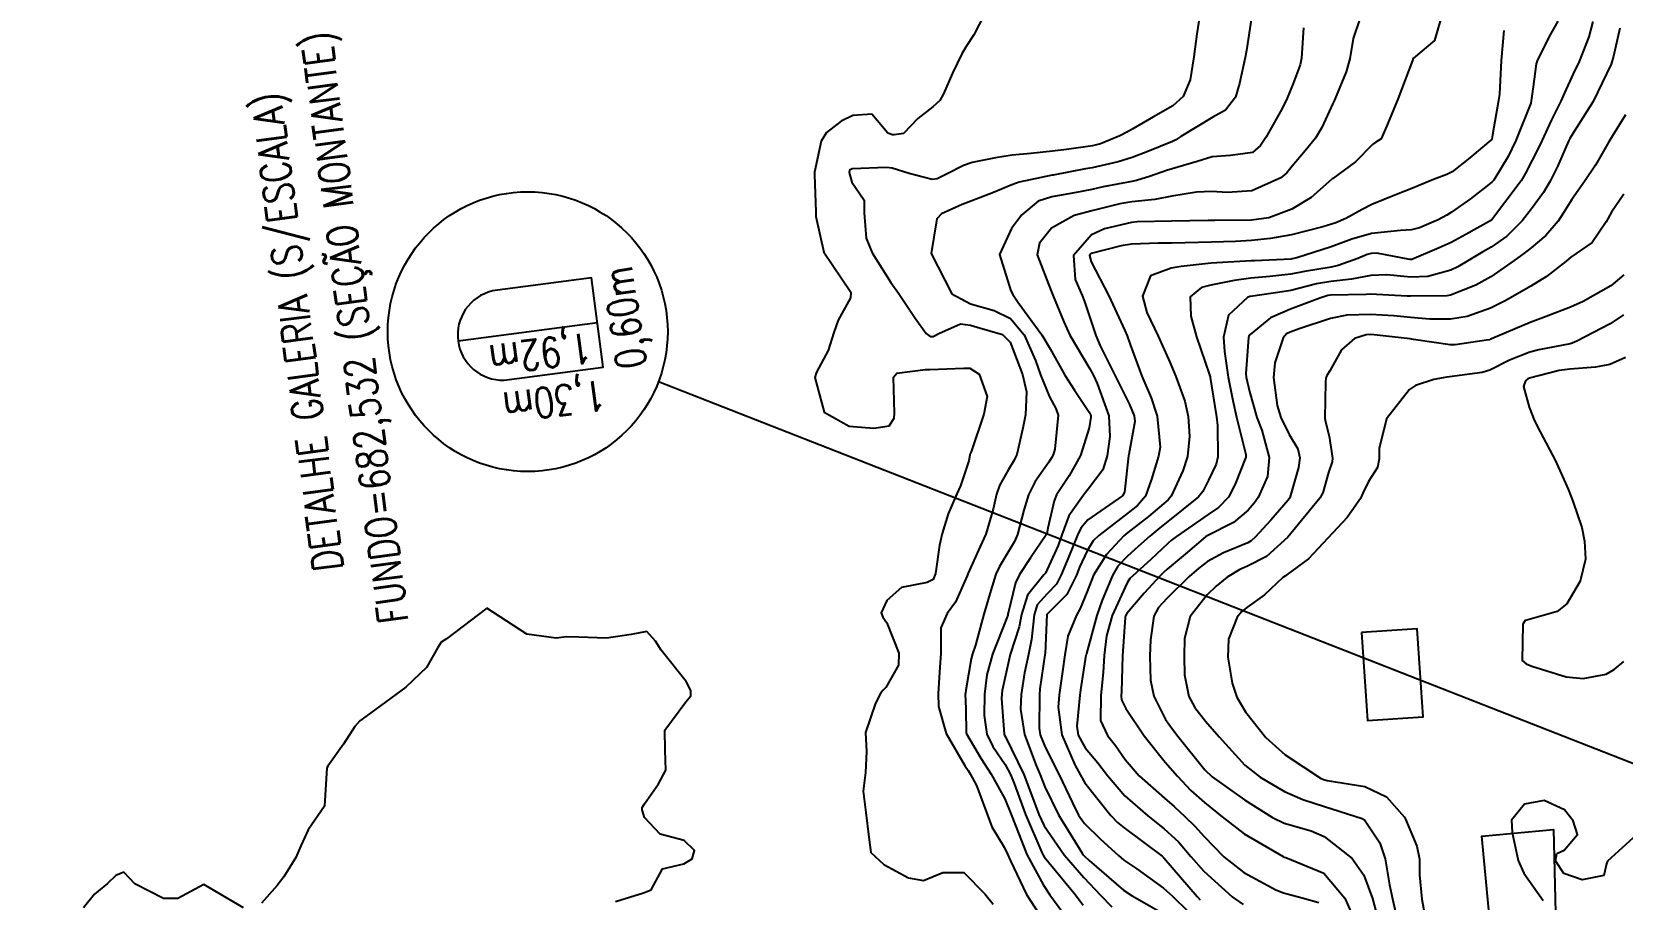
# Model space of a CAD drawing. Header units: metres. Extents: x 298520 to 308411, y 7433745 to 7450750.
# Drawn here: x 301069.7 to 301149.2, y 7443059.5 to 7443102.9 of the extents above; entities that cross this region are included whole.
import ezdxf

# ---------------------------------------------------------------- set-up
doc = ezdxf.new("R2010")
doc.units = ezdxf.units.M
doc.header["$LTSCALE"] = 10
doc.linetypes.add('CONTINUO', pattern=[0])
doc.linetypes.add('DASHED', pattern=[0.75, 0.5, -0.25])
for name, color, linetype in [('Curvas de Nivel 1m', 11, 'Continuous'), ('Curvas de Nivel 5m', 15, 'Continuous'), ('Edificações', 30, 'Continuous'), ('TEXTO', 45, 'Continuous'), ('Vias Primárias', 230, 'Continuous'), ('Vias Secundárias', 230, 'DASHED')]:
    doc.layers.add(name, color=color, linetype=linetype)
doc.styles.add('ROMANS', font='romans', dxfattribs={"height": 0.2})

msp = doc.modelspace()

# ---------------------------------------------------------------- linework, layer by layer
at = {"layer": 'Curvas de Nivel 1m', "flags": 128}
for points, elevation in [([(301128.082, 7443103.681), (301127.942, 7443102.83), (301127.786, 7443101.685), (301127.608, 7443100.534), (301127.264, 7443099.692), (301126.748, 7443099.232), (301125.778, 7443098.675), (301124.737, 7443098.084), (301124.507, 7443097.951), (301124.098, 7443097.726), (301123.133, 7443097.33), (301122.725, 7443097.237), (301121.429, 7443097.053), (301120.721, 7443096.968), (301119.646, 7443096.854), (301118.717, 7443096.759), (301117.879, 7443096.639), (301116.712, 7443096.393), (301116.28, 7443096.253), (301115.458, 7443095.832), (301114.962, 7443095.576), (301114.7, 7443095.545), (301113.557, 7443095.851), (301112.707, 7443096.109), (301112.421, 7443096.151), (301110.706, 7443096.083), (301110.576, 7443096.02), (301110.55, 7443095.892), (301110.698, 7443095.412), (301111.314, 7443094.505), (301111.312, 7443093.881), (301111.41, 7443092.618), (301111.708, 7443091.874), (301112.641, 7443090.395), (301113.024, 7443089.856), (301113.866, 7443088.602), (301114.41, 7443087.842), (301114.611, 7443087.691), (301114.764, 7443087.685), (301115.04, 7443087.836), (301116.124, 7443088.319), (301116.617, 7443088.255), (301116.955, 7443088.154), (301118.22, 7443087.796), (301118.607, 7443087.413), (301119.228, 7443085.784), (301119.43, 7443084.926), (301119.372, 7443083.782), (301119.237, 7443083.103), (301118.937, 7443081.786), (301118.817, 7443081.509), (301118.532, 7443081.046), (301118.071, 7443080.246), (301117.924, 7443079.799), (301117.767, 7443079.063), (301117.391, 7443077.807), (301117.113, 7443077.181), (301116.499, 7443075.819), (301116.462, 7443075.717), (301115.878, 7443074.397), (301115.45, 7443073.83), (301115.147, 7443073.122), (301115.138, 7443071.833), (301115.098, 7443071.148), (301115.002, 7443069.834), (301115.029, 7443069.191), (301115.413, 7443067.83), (301116.357, 7443066.206), (301116.511, 7443065.974), (301116.609, 7443065.816), (301116.921, 7443065.235), (301117.451, 7443063.803), (301117.686, 7443063.169), (301118.306, 7443062.14), (301118.483, 7443061.788), (301118.619, 7443061.466), (301119.427, 7443059.778), (301120.26, 7443058.492)], 704), ([(301130.679, 7443103.651), (301130.431, 7443102), (301130.365, 7443101.654), (301130.071, 7443100.345), (301129.871, 7443099.659), (301129.386, 7443099.024), (301128.743, 7443098.667), (301127.143, 7443097.694), (301126.895, 7443097.533), (301126.729, 7443097.455), (301125.49, 7443096.944), (301124.717, 7443096.649), (301124.008, 7443096.432), (301122.709, 7443096.135), (301122.379, 7443096.074), (301120.755, 7443095.769), (301120.703, 7443095.76), (301119.065, 7443095.421), (301118.698, 7443095.288), (301117.783, 7443094.893), (301116.69, 7443094.483), (301116.215, 7443094.297), (301115.18, 7443093.835), (301114.938, 7443093.58), (301114.663, 7443091.84), (301115.687, 7443089.829), (301116.628, 7443089.33), (301117.813, 7443088.99), (301118.621, 7443088.588), (301119.306, 7443087.783), (301119.875, 7443086.496), (301120.126, 7443085.775), (301120.572, 7443084.677), (301120.892, 7443084.091), (301121.002, 7443083.763), (301120.838, 7443082.058), (301120.759, 7443081.767), (301120.683, 7443081.626), (301120.537, 7443081.406), (301119.865, 7443080.435), (301119.529, 7443079.78), (301119.289, 7443078.998), (301118.98, 7443077.785), (301118.83, 7443077.445), (301118.479, 7443076.857), (301118.076, 7443076.189), (301117.899, 7443075.798), (301117.644, 7443074.991), (301117.299, 7443073.807), (301116.87, 7443072.256), (301116.725, 7443071.815), (301116.663, 7443071.573), (301116.396, 7443069.997), (301116.368, 7443069.846), (301116.365, 7443069.82), (301116.385, 7443069.063), (301116.41, 7443067.856), (301116.42, 7443067.819), (301117.144, 7443066.592), (301117.653, 7443065.8), (301118.335, 7443064.568), (301118.665, 7443063.787), (301118.877, 7443063.225), (301119.45, 7443061.779), (301120.28, 7443060.238), (301120.599, 7443059.767), (301121.525, 7443058.493)], 703), ([(301136.099, 7443103.587), (301135.769, 7443102.609), (301135.6, 7443101.592), (301135.42, 7443100.94), (301134.869, 7443099.599), (301134.832, 7443099.519), (301134.75, 7443099.351), (301134.202, 7443098.142), (301133.88, 7443097.609), (301133.361, 7443096.976), (301132.712, 7443096.219), (301132.443, 7443095.888), (301132.151, 7443095.628), (301130.696, 7443094.979), (301129.465, 7443094.892), (301128.696, 7443094.949), (301127.926, 7443094.913), (301126.693, 7443094.71), (301125.847, 7443094.553), (301124.69, 7443094.422), (301124.089, 7443094.326), (301122.685, 7443093.987), (301121.809, 7443093.753), (301120.676, 7443093.108), (301120.082, 7443092.362), (301119.961, 7443091.777), (301120.637, 7443090.015), (301120.748, 7443089.768), (301121.286, 7443088.426), (301121.597, 7443087.755), (301122.588, 7443086.075), (301122.776, 7443085.738), (301122.968, 7443085.348), (301123.544, 7443083.73), (301123.589, 7443082.693), (301123.461, 7443081.731), (301123.248, 7443081.017), (301122.517, 7443080.052), (301122.382, 7443079.884), (301122.274, 7443079.752), (301121.549, 7443078.713), (301121.189, 7443077.763), (301121.007, 7443077.243), (301120.467, 7443076.036), (301120.374, 7443075.861), (301120.295, 7443075.772), (301119.481, 7443074.752), (301119.168, 7443073.783), (301119.054, 7443073.166), (301118.614, 7443071.788), (301118.57, 7443071.639), (301118.409, 7443070.891), (301118.21, 7443069.978), (301118.185, 7443069.793), (301118.183, 7443069.585), (301118.308, 7443067.791), (301118.325, 7443067.744), (301118.372, 7443067.666), (301119.297, 7443065.781), (301119.88, 7443064.224), (301120.046, 7443063.773), (301120.317, 7443063.22), (301121.309, 7443061.76), (301122.286, 7443060.622), (301123.121, 7443059.737), (301123.699, 7443059.16)], 701), ([(301145.996, 7443103.468), (301145.557, 7443102.707), (301144.964, 7443101.478), (301144.921, 7443101.328), (301144.76, 7443100.191), (301144.669, 7443099.481), (301144.641, 7443099.371), (301143.904, 7443097.492), (301143.522, 7443096.697), (301142.793, 7443095.509), (301142.702, 7443095.406), (301141.627, 7443094.587), (301140.687, 7443093.908), (301140.454, 7443093.764), (301140.009, 7443093.537), (301139.088, 7443093.134), (301138.678, 7443093.036), (301138.123, 7443093.004), (301136.676, 7443092.839), (301135.701, 7443092.561), (301134.669, 7443092.172), (301132.947, 7443091.626), (301132.719, 7443091.573), (301132.662, 7443091.568), (301130.83, 7443091.479), (301130.66, 7443091.473), (301128.948, 7443091.378), (301128.658, 7443091.354), (301127.156, 7443091.191), (301126.654, 7443091.114), (301125.632, 7443090.726), (301125.221, 7443089.714), (301125.442, 7443088.895), (301126.006, 7443087.706), (301126.594, 7443086.414), (301126.894, 7443085.695), (301127.345, 7443084.462), (301127.509, 7443083.686), (301127.57, 7443082.702), (301127.48, 7443081.686), (301127.252, 7443080.969), (301126.666, 7443079.698), (301126.511, 7443079.519), (301125.524, 7443078.689), (301124.495, 7443077.886), (301124.293, 7443077.723), (301123.422, 7443076.792), (301122.769, 7443075.745), (301122.455, 7443074.939), (301122.106, 7443074.093), (301121.921, 7443073.755), (301121.488, 7443072.704), (301121.34, 7443071.761), (301121.233, 7443070.939), (301121.056, 7443069.763), (301121.004, 7443069.147), (301121.197, 7443067.762), (301121.847, 7443066.266), (301122.123, 7443065.752), (301122.347, 7443065.368), (301123.639, 7443063.73), (301123.978, 7443063.384), (301124.317, 7443063.106), (301126.215, 7443061.701), (301126.302, 7443061.619), (301127.963, 7443059.675), (301128.116, 7443059.517)], 698), ([(301147.755, 7443103.446), (301147.551, 7443102.689), (301147.059, 7443101.456), (301146.767, 7443100.832), (301146.337, 7443099.884), (301146.156, 7443099.466), (301145.685, 7443098.529), (301145.19, 7443097.475), (301145.045, 7443097.16), (301144.718, 7443096.514), (301144.366, 7443095.827), (301144.157, 7443095.488), (301142.683, 7443093.51), (301141.398, 7443092.797), (301140.666, 7443092.402), (301140.069, 7443092.129), (301138.696, 7443091.55), (301138.671, 7443091.542), (301138.602, 7443091.551), (301136.948, 7443091.859), (301136.666, 7443091.849), (301136.46, 7443091.787), (301135.994, 7443091.587), (301135.016, 7443091.238), (301134.656, 7443091.167), (301133.334, 7443090.939), (301132.651, 7443090.819), (301131.595, 7443090.694), (301130.647, 7443090.606), (301129.81, 7443090.494), (301128.642, 7443090.268), (301128.181, 7443090.136), (301127.619, 7443089.685), (301127.651, 7443088.713), (301127.934, 7443087.68), (301128.584, 7443085.772), (301128.608, 7443085.67), (301128.618, 7443085.635), (301128.924, 7443083.666), (301128.979, 7443083.246), (301128.998, 7443081.665), (301128.905, 7443081.299), (301128.525, 7443080.508), (301128.247, 7443079.944), (301128.03, 7443079.677), (301126.5, 7443078.445), (301126.086, 7443078.115), (301125.595, 7443077.709), (301125.01, 7443077.19), (301124.478, 7443076.702), (301124, 7443076.197), (301123.72, 7443075.731), (301123.21, 7443074.498), (301122.942, 7443073.743), (301122.424, 7443071.84), (301122.405, 7443071.768), (301122.401, 7443071.75), (301122.126, 7443070.024), (301122.088, 7443069.753), (301121.94, 7443068.192), (301122.005, 7443067.754), (301122.367, 7443067.112), (301122.988, 7443066.369), (301123.469, 7443065.733), (301124.338, 7443064.721), (301125.497, 7443063.708), (301126.317, 7443063.067), (301127.028, 7443062.407), (301127.647, 7443061.68), (301128.292, 7443060.94), (301129.704, 7443059.656), (301130.269, 7443059.284)], 697), ([(301133.278, 7443103.133), (301133.183, 7443101.616), (301133.109, 7443101.278), (301132.76, 7443100.345), (301132.456, 7443099.624), (301132.188, 7443099.069), (301131.388, 7443097.64), (301131.124, 7443097.247), (301130.722, 7443096.892), (301129.632, 7443096.748), (301128.718, 7443096.686), (301127.955, 7443096.441), (301126.709, 7443096.073), (301126.419, 7443095.991), (301125.629, 7443095.711), (301124.922, 7443095.497), (301124.7, 7443095.449), (301123.256, 7443095.176), (301122.696, 7443095.054), (301121.823, 7443094.882), (301120.692, 7443094.685), (301120.011, 7443094.455), (301119.192, 7443093.785), (301118.969, 7443093.498), (301118.676, 7443093.099), (301118.081, 7443091.799), (301118.636, 7443089.972), (301118.74, 7443089.789), (301119.017, 7443089.398), (301120.19, 7443087.774), (301120.603, 7443087.08), (301121.336, 7443085.759), (301121.827, 7443085.003), (301122.565, 7443083.913), (301122.639, 7443083.739), (301122.648, 7443083.653), (301122.557, 7443083.122), (301122.13, 7443081.746), (301121.557, 7443080.73), (301120.928, 7443079.766), (301120.804, 7443079.473), (301120.496, 7443078.105), (301120.436, 7443077.828), (301120.407, 7443077.771), (301119.627, 7443076.627), (301119.074, 7443075.784), (301118.879, 7443075.366), (301118.498, 7443073.789), (301118.487, 7443073.745), (301118.441, 7443073.614), (301117.729, 7443071.8), (301117.445, 7443070.767), (301117.321, 7443069.806), (301117.305, 7443068.729), (301117.446, 7443067.804), (301117.743, 7443067.176), (301118.358, 7443066.274), (301118.623, 7443065.787), (301118.801, 7443065.331), (301119.382, 7443063.779), (301120.188, 7443061.887), (301120.24, 7443061.771), (301120.301, 7443061.669), (301121.873, 7443059.754), (301122.268, 7443059.236)], 702), ([(301143.297, 7443103.001), (301143.166, 7443101.504), (301143.075, 7443099.824), (301143.037, 7443099.506), (301142.736, 7443097.78), (301142.69, 7443097.554), (301142.652, 7443097.511), (301141.605, 7443096.636), (301140.709, 7443095.933), (301140.449, 7443095.791), (301139.781, 7443095.539), (301139.012, 7443095.235), (301138.698, 7443095.105), (301137.927, 7443094.793), (301136.69, 7443094.298), (301136.219, 7443094.053), (301135.401, 7443093.593), (301134.892, 7443093.387), (301134.68, 7443093.316), (301134.244, 7443093.172), (301132.674, 7443092.773), (301131.634, 7443092.598), (301130.671, 7443092.491), (301129.878, 7443092.45), (301128.67, 7443092.419), (301127.356, 7443092.376), (301126.67, 7443092.361), (301126.022, 7443092.354), (301124.669, 7443092.312), (301124.162, 7443092.231), (301122.664, 7443091.837), (301122.576, 7443091.741), (301122.658, 7443091.423), (301123.542, 7443089.731), (301124.347, 7443087.991), (301124.457, 7443087.722), (301124.607, 7443087.296), (301125.199, 7443085.714), (301125.662, 7443084.619), (301125.958, 7443083.706), (301126.103, 7443082.149), (301126.023, 7443081.705), (301125.673, 7443080.561), (301125.369, 7443079.711), (301124.982, 7443079.241), (301124.504, 7443078.865), (301123.038, 7443077.742), (301122.767, 7443077.467), (301122.482, 7443076.999), (301122.075, 7443076.147), (301121.925, 7443075.755), (301121.436, 7443074.778), (301120.443, 7443073.789), (301120.357, 7443071.838), (301120.349, 7443071.771), (301120.099, 7443070.071), (301120.074, 7443069.773), (301120.052, 7443068.097), (301120.108, 7443067.773), (301120.367, 7443067.143), (301121.061, 7443065.763), (301121.718, 7443064.37), (301122.026, 7443063.753), (301122.319, 7443063.337), (301123.124, 7443062.551), (301124.029, 7443061.724), (301124.3, 7443061.499), (301124.95, 7443061.057), (301126.279, 7443060.098), (301126.721, 7443059.693), (301127.512, 7443058.928)], 699), ([(301149.104, 7443103.121), (301148.777, 7443101.711), (301148.722, 7443101.482), (301148.706, 7443101.431), (301148.658, 7443101.318), (301147.758, 7443099.445), (301146.736, 7443097.814), (301146.598, 7443097.598), (301146.534, 7443097.462), (301145.979, 7443096.202), (301145.619, 7443095.471), (301145.276, 7443094.896), (301144.689, 7443094.085), (301144.214, 7443093.487), (301143.449, 7443092.72), (301142.663, 7443092.166), (301142.248, 7443091.925), (301141.582, 7443091.521), (301141, 7443091.176), (301140.648, 7443091.018), (301139.496, 7443090.696), (301138.65, 7443090.658), (301137.443, 7443090.776), (301136.65, 7443090.749), (301135.671, 7443090.566), (301134.646, 7443090.445), (301133.926, 7443090.328), (301132.638, 7443089.998), (301132.334, 7443089.937), (301130.634, 7443089.695), (301130.596, 7443089.688), (301130.483, 7443089.651), (301129.528, 7443088.757), (301129.284, 7443087.663), (301129.321, 7443086.944), (301129.518, 7443085.661), (301129.741, 7443084.489), (301129.92, 7443083.656), (301130.397, 7443081.798), (301130.398, 7443081.651), (301129.869, 7443080.31), (301129.52, 7443079.66), (301129.027, 7443079.145), (301128.504, 7443078.787), (301126.921, 7443077.694), (301126.682, 7443077.505), (301126.487, 7443077.33), (301125.639, 7443076.545), (301124.736, 7443075.717), (301124.6, 7443075.581), (301124.459, 7443075.366), (301123.708, 7443073.731), (301123.421, 7443072.723), (301123.318, 7443071.737), (301123.262, 7443070.885), (301123.139, 7443069.739), (301123.127, 7443068.485), (301123.471, 7443067.734), (301123.876, 7443067.235), (301124.361, 7443066.535), (301125.059, 7443065.713), (301126.332, 7443064.603), (301126.808, 7443064.173), (301127.338, 7443063.685), (301127.841, 7443063.2), (301128.313, 7443062.68), (301129.299, 7443061.66), (301130.291, 7443060.88), (301131.903, 7443060.009), (301132.276, 7443059.866), (301133.211, 7443059.616), (301134.041, 7443059.374)], 696), ([(301149.301, 7443094.82), (301148.688, 7443093.916), (301148.409, 7443093.434), (301147.723, 7443092.388), (301146.656, 7443091.66), (301146.541, 7443091.575), (301146.416, 7443091.462), (301145.424, 7443090.693), (301144.64, 7443090.207), (301143.4, 7443089.498), (301142.629, 7443089.11), (301141.458, 7443088.688), (301140.623, 7443088.556), (301139.603, 7443088.56), (301138.624, 7443088.646), (301137.794, 7443088.732), (301136.625, 7443088.8), (301135.454, 7443088.762), (301134.623, 7443088.596), (301133.066, 7443088.072), (301132.616, 7443087.912), (301132.426, 7443087.821), (301132.255, 7443087.634), (301131.85, 7443086.382), (301131.785, 7443085.638), (301131.956, 7443084.249), (301132.137, 7443083.634), (301132.554, 7443082.784), (301132.999, 7443082.074), (301133.1, 7443081.622), (301133.022, 7443081.136), (301132.587, 7443079.629), (301132.512, 7443079.5), (301131.638, 7443078.502), (301130.868, 7443077.646), (301130.667, 7443077.471), (301130.489, 7443077.376), (301129.271, 7443076.872), (301128.474, 7443076.434), (301128.039, 7443076.106), (301127.564, 7443075.683), (301126.452, 7443074.589), (301126.023, 7443074.128), (301125.793, 7443073.706), (301125.625, 7443072.514), (301125.599, 7443071.708), (301125.62, 7443070.492), (301125.79, 7443069.706), (301126.381, 7443068.534), (301126.724, 7443068.042), (301126.997, 7443067.691), (301128.348, 7443066.022), (301128.718, 7443065.666), (301130.332, 7443064.513), (301131.727, 7443063.636), (301132.32, 7443063.35), (301133.667, 7443062.96), (301134.314, 7443062.687), (301135.708, 7443061.586), (301136.29, 7443060.739), (301136.727, 7443059.575), (301136.897, 7443058.943)], 694), ([(301149.299, 7443090.771), (301148.641, 7443090.232), (301147.265, 7443089.451), (301146.63, 7443089.158), (301145.409, 7443088.688), (301144.622, 7443088.393), (301142.673, 7443087.569), (301142.613, 7443087.541), (301142.589, 7443087.534), (301142.438, 7443087.512), (301140.859, 7443087.278), (301140.609, 7443087.278), (301138.777, 7443087.548), (301138.613, 7443087.572), (301136.817, 7443087.779), (301136.615, 7443087.793), (301136.418, 7443087.779), (301135.833, 7443087.588), (301135.18, 7443087.018), (301134.589, 7443085.976), (301134.453, 7443085.734), (301134.402, 7443085.603), (301134.387, 7443085.409), (301134.352, 7443083.603), (301134.386, 7443083.427), (301134.554, 7443082.707), (301134.731, 7443081.598), (301134.712, 7443081.427), (301134.532, 7443080.882), (301134.245, 7443079.877), (301134.1, 7443079.606), (301132.493, 7443077.65), (301131.428, 7443076.692), (301130.471, 7443076.199), (301130.088, 7443076.035), (301129.461, 7443075.66), (301128.916, 7443075.208), (301128.454, 7443074.772), (301127.608, 7443073.683), (301127.323, 7443072.578), (301127.304, 7443071.687), (301127.334, 7443070.762), (301127.537, 7443069.683), (301127.836, 7443069.127), (301128.381, 7443068.455), (301129.068, 7443067.663), (301130.352, 7443066.251), (301131.108, 7443065.642), (301132.336, 7443064.924), (301133.241, 7443064.525), (301134.329, 7443064.179), (301136.211, 7443063.581), (301136.322, 7443063.505), (301137.098, 7443062.355), (301137.36, 7443061.569), (301137.583, 7443060.267), (301137.735, 7443059.565), (301138.164, 7443057.65)], 693), ([(301149.278, 7443088.772), (301148.622, 7443088.33), (301146.942, 7443087.455), (301146.71, 7443087.36), (301146.611, 7443087.334), (301145.048, 7443087.034), (301144.604, 7443086.912), (301143.589, 7443086.504), (301142.59, 7443086.01), (301142.216, 7443085.887), (301140.585, 7443085.677), (301140.452, 7443085.664), (301139.793, 7443085.538), (301138.88, 7443085.247), (301138.578, 7443085.049), (301137.427, 7443083.567), (301137.059, 7443082.084), (301137.06, 7443081.572), (301136.978, 7443081.132), (301136.526, 7443080.434), (301136.25, 7443079.849), (301136.128, 7443079.584), (301135.464, 7443078.63), (301134.493, 7443077.6), (301133.524, 7443076.568), (301132.465, 7443075.779), (301132.372, 7443075.723), (301132.242, 7443075.632), (301131.334, 7443074.762), (301130.448, 7443074.132), (301130.178, 7443073.92), (301129.957, 7443073.655), (301129.533, 7443072.558), (301129.489, 7443071.659), (301129.707, 7443070.353), (301129.939, 7443069.655), (301130.386, 7443068.923), (301131.393, 7443067.64), (301132.36, 7443066.761), (301134.135, 7443065.603), (301134.272, 7443065.531), (301134.342, 7443065.509), (301134.459, 7443065.482), (301136.339, 7443065.176), (301137.433, 7443064.663), (301138.324, 7443063.654), (301138.384, 7443063.549), (301138.954, 7443062.195), (301139.074, 7443061.548), (301139.08, 7443060.76), (301139.189, 7443059.546), (301139.357, 7443058.637)], 692), ([(301149.379, 7443086.645), (301148.596, 7443086.288), (301147.879, 7443086.155), (301146.592, 7443086.059), (301146.065, 7443085.991), (301144.585, 7443085.608), (301144.494, 7443085.571), (301144.387, 7443085.483), (301144.286, 7443085.19), (301144.57, 7443084.161), (301144.834, 7443083.477), (301145.113, 7443082.919), (301145.886, 7443081.467), (301146.522, 7443080.052), (301146.754, 7443079.456), (301147.191, 7443078.14), (301147.33, 7443077.447), (301147.377, 7443076.549), (301147.122, 7443075.45), (301146.451, 7443074.313), (301145.971, 7443073.941), (301144.443, 7443073.504), (301144.367, 7443073.481), (301144.255, 7443073.297), (301144.215, 7443071.483), (301144.42, 7443071.317), (301144.692, 7443071.204), (301146.411, 7443070.663), (301147.271, 7443070.59), (301148.413, 7443070.798), (301148.812, 7443071.039), (301149.3, 7443071.427)], 691), ([(301150.32, 7443063.11), (301148.483, 7443061.437), (301148.427, 7443061.312), (301148.292, 7443060.724), (301147.221, 7443060.519), (301146.293, 7443060.82), (301145.888, 7443061.464), (301145.944, 7443061.826), (301146.308, 7443061.994), (301146.988, 7443062.781), (301146.768, 7443063.456), (301146.329, 7443064.02), (301145.317, 7443064.486), (301144.331, 7443064.289), (301143.674, 7443063.49), (301143.714, 7443062.886), (301144.013, 7443061.484), (301144.293, 7443060.841), (301145.266, 7443059.47)], 691)]:
    msp.add_lwpolyline(points, dxfattribs=dict(at, elevation=elevation))
at = {"layer": 'Curvas de Nivel 5m', "flags": 128}
for points, elevation in [([(301117.32, 7443103.812), (301116.792, 7443102.778), (301116.411, 7443102.199), (301116.196, 7443101.826), (301115.726, 7443100.872), (301115.276, 7443099.835), (301115.085, 7443099.501), (301114.746, 7443099.184), (301113.992, 7443098.596), (301113.272, 7443097.855), (301112.812, 7443097.778), (301112.732, 7443097.786), (301112.483, 7443097.864), (301111.688, 7443098.821), (301110.741, 7443098.748), (301110.163, 7443098.471), (301109.43, 7443097.903), (301109.16, 7443097.472), (301108.823, 7443095.909), (301108.82, 7443095.791), (301108.884, 7443093.908), (301108.888, 7443093.701), (301109.29, 7443091.904), (301110.633, 7443089.918), (301110.645, 7443089.89), (301110.63, 7443089.621), (301110.013, 7443088.502), (301109.785, 7443087.898), (301109.515, 7443086.985), (301108.929, 7443085.907), (301108.843, 7443085.645), (301109.313, 7443083.902), (301110.556, 7443083.205), (301111.786, 7443083.102), (301112.557, 7443083.23), (301112.805, 7443083.613), (301112.825, 7443083.857), (301112.78, 7443085.659), (301112.946, 7443085.856), (301114.382, 7443086.046), (301114.586, 7443086.04), (301116.295, 7443086.115), (301116.587, 7443086.107), (301117.066, 7443085.813), (301117.452, 7443084.687), (301117.293, 7443083.809), (301116.654, 7443081.928), (301116.61, 7443081.819), (301116.598, 7443081.763), (301116.538, 7443081.471), (301116.117, 7443080.226), (301115.947, 7443079.826), (301115.514, 7443078.819), (301115.205, 7443077.833), (301115.071, 7443077.247), (301114.869, 7443075.836), (301114.753, 7443075.544), (301114.458, 7443075.386), (301113.177, 7443075.132), (301112.449, 7443074.478), (301112.163, 7443073.864), (301112.236, 7443073.658), (301112.438, 7443073.373), (301113.034, 7443071.854), (301113.019, 7443071.249), (301112.397, 7443070.134), (301112.264, 7443069.993), (301112.139, 7443069.864), (301111.866, 7443069.347), (301111.38, 7443067.875), (301111.416, 7443066.926), (301111.37, 7443065.88), (301111.265, 7443064.954), (301111.395, 7443063.879), (301111.543, 7443062.646), (301111.641, 7443061.877), (301112.294, 7443061.275), (301113.528, 7443060.608), (301114.283, 7443060.486), (301115.245, 7443060.874), (301116.289, 7443060.884), (301117.34, 7443059.804), (301117.761, 7443059.291)], 705), ([(301140.127, 7443103.537), (301139.823, 7443102.504), (301138.774, 7443101.61), (301138.75, 7443101.574), (301138.742, 7443101.55), (301138.724, 7443101.503), (301137.993, 7443099.561), (301137.483, 7443098.311), (301137.159, 7443097.574), (301136.889, 7443097.419), (301136.729, 7443097.298), (301135.876, 7443096.428), (301134.747, 7443095.6), (301134.72, 7443095.583), (301134.703, 7443095.572), (301133.654, 7443094.65), (301132.687, 7443094.064), (301131.538, 7443093.637), (301130.681, 7443093.507), (301128.85, 7443093.499), (301128.681, 7443093.496), (301128.503, 7443093.494), (301126.681, 7443093.463), (301124.965, 7443093.432), (301124.68, 7443093.398), (301123.334, 7443093.076), (301122.673, 7443092.782), (301121.775, 7443091.753), (301121.853, 7443090.544), (301122.209, 7443089.746), (301122.326, 7443089.441), (301122.621, 7443088.538), (301122.893, 7443087.737), (301123.112, 7443087.228), (301123.858, 7443085.727), (301124.569, 7443084.294), (301124.812, 7443083.718), (301124.843, 7443083.434), (301124.544, 7443081.792), (301124.534, 7443081.729), (301124.33, 7443079.907), (301124.221, 7443079.724), (301122.501, 7443078.515), (301122.148, 7443078.102), (301121.983, 7443077.755), (301121.544, 7443076.692), (301121.16, 7443075.763), (301120.918, 7443075.305), (301120.453, 7443074.823), (301119.96, 7443074.263), (301119.813, 7443073.776), (301119.672, 7443072.536), (301119.522, 7443071.779), (301119.325, 7443070.865), (301119.153, 7443069.782), (301119.119, 7443069.049), (301119.321, 7443067.781), (301119.903, 7443066.229), (301120.106, 7443065.772), (301120.344, 7443065.17), (301121.023, 7443063.763), (301122.207, 7443061.848), (301122.276, 7443061.75), (301122.302, 7443061.719), (301122.568, 7443061.477), (301124.277, 7443060.002), (301124.702, 7443059.716), (301126.264, 7443058.824)], 700), ([(301149.387, 7443098.783), (301148.736, 7443097.727), (301148.554, 7443097.433), (301147.888, 7443096.27), (301147.325, 7443095.451), (301146.694, 7443094.552), (301146.277, 7443093.874), (301146.01, 7443093.467), (301145.394, 7443092.75), (301144.663, 7443092.135), (301144.297, 7443091.847), (301143.812, 7443091.493), (301142.645, 7443090.683), (301141.899, 7443090.258), (301140.635, 7443089.756), (301140.443, 7443089.725), (301138.635, 7443089.708), (301138.471, 7443089.716), (301136.636, 7443089.803), (301136.42, 7443089.799), (301134.635, 7443089.761), (301134.497, 7443089.74), (301134.095, 7443089.608), (301132.627, 7443089.068), (301131.636, 7443088.626), (301130.614, 7443087.794), (301130.553, 7443087.711), (301130.533, 7443087.651), (301130.397, 7443085.841), (301130.414, 7443085.652), (301130.576, 7443084.941), (301130.953, 7443083.646), (301131.198, 7443083.002), (301131.563, 7443081.64), (301131.476, 7443080.693), (301131.012, 7443079.645), (301130.804, 7443079.353), (301130.507, 7443079.013), (301129.771, 7443078.387), (301128.494, 7443077.745), (301128.37, 7443077.672), (301127.357, 7443076.809), (301126.468, 7443076.058), (301126.279, 7443075.889), (301126.089, 7443075.704), (301125.314, 7443074.852), (301124.444, 7443073.833), (301124.382, 7443073.721), (301124.36, 7443073.64), (301124.227, 7443071.723), (301124.181, 7443069.939), (301124.165, 7443069.723), (301124.181, 7443069.513), (301124.387, 7443069.089), (301125.316, 7443067.711), (301126.353, 7443066.4), (301126.974, 7443065.691), (301127.644, 7443064.988), (301128.33, 7443064.385), (301129.218, 7443063.661), (301130.315, 7443062.814), (301132.263, 7443061.671), (301132.303, 7443061.646), (301132.318, 7443061.645), (301132.403, 7443061.628), (301134.292, 7443060.85), (301135.351, 7443059.589), (301136.233, 7443057.6)], 695), ([(301098.868, 7443059.423), (301100.271, 7443059.859), (301100.65, 7443060.004), (301101.23, 7443061.055), (301102.293, 7443061.317), (301102.706, 7443061.567), (301102.817, 7443061.975), (301102.308, 7443062.471), (301101.104, 7443062.791), (301100.319, 7443063.624), (301100.204, 7443064.011), (301100.21, 7443064.126), (301100.327, 7443064.315), (301101.028, 7443065.314), (301101.39, 7443065.994), (301101.36, 7443066.992), (301101.339, 7443067.996), (301102.387, 7443069.411), (301102.645, 7443069.723), (301102.632, 7443069.978), (301102.4, 7443070.426), (301101.153, 7443071.999), (301100.876, 7443072.452), (301100.432, 7443072.943), (301099.663, 7443072.785), (301098.429, 7443072.603), (301097.034, 7443072.656), (301096.429, 7443072.66), (301095.897, 7443072.597), (301094.43, 7443072.796), (301092.443, 7443074.1), (301090.427, 7443072.573), (301090.16, 7443072.399), (301089.989, 7443072.134), (301089.419, 7443071.129), (301088.393, 7443070.15), (301086.378, 7443068.677), (301086.089, 7443068.47), (301085.832, 7443068.185), (301085.263, 7443067.292), (301084.482, 7443066.199), (301084.443, 7443066.108), (301084.323, 7443064.2), (301083.505, 7443063.014), (301083.13, 7443062.212), (301082.88, 7443061.628), (301082.287, 7443060.669), (301081.952, 7443060.225), (301081.169, 7443059.337)], 705), ([(301080.266, 7443059.117), (301078.283, 7443060.27), (301076.978, 7443059.577), (301076.272, 7443059.581), (301074.835, 7443060.312), (301074.562, 7443060.592), (301074.289, 7443060.893), (301073.882, 7443060.729), (301073.463, 7443060.328), (301072.816, 7443059.793), (301072.264, 7443059.108)], 705)]:
    msp.add_lwpolyline(points, dxfattribs=dict(at, elevation=elevation))
at = {"layer": 'Edificações'}
msp.add_lwpolyline([(301136.187, 7443072.883), (301136.486, 7443068.486), (301139.259, 7443068.674), (301138.96, 7443073.071)], close=True, dxfattribs=at)
at = {"layer": 'TEXTO', "linetype": 'CONTINUO'}
for points in [[(301093.304, 7443085.509, 0), (301098.262, 7443086.162, 0), (301097.674, 7443090.623, 0), (301092.717, 7443089.971, 0)], [(301090.998, 7443087.475, 0), (301097.968, 7443088.393, 0)], [(301160.849, 7443061.985, 0), (301101.016, 7443085.42, 0)]]:
    msp.add_polyline3d(points, dxfattribs=at)
msp.add_circle((301094.483, 7443087.934), 7, dxfattribs=at)
msp.add_arc((301093.241, 7443087.77), 2.262, 103.38533, 271.61615, dxfattribs=at)
at = {"layer": 'Vias Primárias'}
msp.add_lwpolyline([(301157.604, 7442973.778), (301145.804, 7443032.986), (301143.962, 7443044.046), (301142.192, 7443062.695), (301145.773, 7443063.035), (301146.105, 7443049.887, 0.068581), (301147.124, 7443043.658, -0.033549), (301152.474, 7443021.018, 0.00134)], format="xyb", dxfattribs=at)
at = {"layer": 'Vias Secundárias'}
msp.add_lwpolyline([(301465.55, 7442973.319, 0), (301478.59, 7442967.28, -0.011668)], format="xyb", dxfattribs=at)

# ---------------------------------------------------------------- texts
at = {"layer": 'TEXTO', "style": 'ROMANS', "width": 0.8}
for s, rotation, p in [('FUNDO=682,532 (SEÇÃO MONTANTE)', 97.50074, (301088.514, 7443073.449)), ('DETALHE GALERIA (S/ESCALA)', 97.50074, (301085.259, 7443076.055)), ('0,60m', 98.53274, (301100.44, 7443086.205)), ('1,92m', 187.50074, (301097.564, 7443087.906)), ('1,30m', 187.50074, (301098.262, 7443085.537))]:
    msp.add_text(s, height=1.5, rotation=rotation, dxfattribs=at).set_placement(p)

doc.saveas('drawing.dxf')
